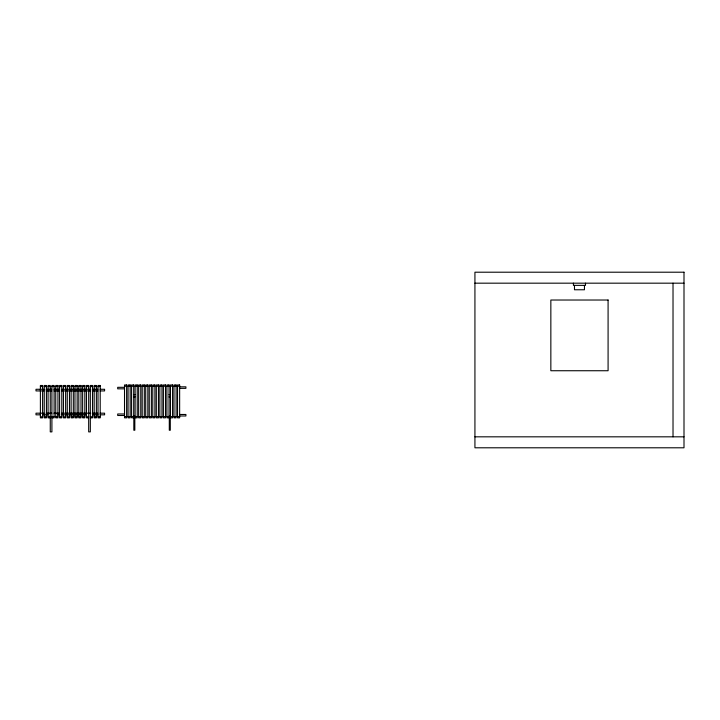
<?xml version="1.0" encoding="UTF-8"?>
<svg xmlns="http://www.w3.org/2000/svg" width="720" height="720" viewBox="0 0 720 720"><rect width="100%" height="100%" fill="white"/><g stroke="black" fill="none" stroke-linecap="round" stroke-linejoin="round"><path stroke-width="1.08" d="M474.93 283.176L684 283.176M124.515 386.217L126.639 386.217M128.052 386.217L130.176 386.217M131.589 386.217L133.704 386.217M135.117 386.217L137.241 386.217M138.654 386.217L140.769 386.217M142.191 386.217L144.306 386.217M145.719 386.217L147.843 386.217M149.256 386.217L151.371 386.217M152.784 386.217L154.908 386.217M156.321 386.217L158.445 386.217M159.858 386.217L161.973 386.217M163.386 386.217L165.51 386.217M166.923 386.217L169.038 386.217M170.451 386.217L172.575 386.217M173.988 386.217L176.112 386.217M177.525 386.217L179.64 386.217M40.392 386.577L42.588 386.577M44.235 386.577L46.422 386.577M48.069 386.577L50.265 386.577M51.912 386.577L54.108 386.577M55.755 386.577L57.951 386.577M59.598 386.577L61.794 386.577M63.441 386.577L65.628 386.577M67.275 386.577L69.471 386.577M71.118 386.577L73.314 386.577M74.961 386.577L77.157 386.577M78.804 386.577L81 386.577M82.647 386.577L84.834 386.577M86.481 386.577L88.677 386.577M90.324 386.577L92.52 386.577M94.167 386.577L96.363 386.577M98.01 386.577L100.206 386.577M179.64 386.829L185.904 386.829L185.904 388.35L179.64 388.35M124.515 387.315L117.702 387.315L117.702 388.827L124.515 388.827M43.875 389.277L36 389.277L36 390.924L43.875 390.924M46.116 389.277L51.741 389.277M53.991 389.277L59.616 389.277M61.866 389.277L89.973 389.277M92.223 389.277L97.848 389.277M100.098 389.277L104.589 389.277L104.589 390.924L100.098 390.924M46.116 390.924L51.741 390.924M53.991 390.924L59.616 390.924M61.866 390.924L89.973 390.924M92.223 390.924L97.848 390.924M133.704 394.596L135.117 394.596M169.038 394.632L170.451 394.632M133.704 396.882L135.117 396.882M169.038 396.927L170.451 396.927M43.875 413.181L36 413.181L36 414.828L40.392 414.828M46.116 413.181L51.741 413.181M53.991 413.181L59.616 413.181M61.866 413.181L89.973 413.181M92.223 413.181L97.848 413.181M100.098 413.181L104.589 413.181L104.589 414.828L100.206 414.828M124.515 413.982L117.702 413.982L117.702 415.494L124.515 415.494M179.64 414.468L185.904 414.468L185.904 415.98L179.64 415.98M42.588 414.828L48.069 414.828M57.483 414.828L59.715 414.828M61.938 414.828L86.454 414.828M92.52 414.828L98.01 414.828M124.515 416.601L126.639 416.601M128.052 416.601L130.176 416.601M131.589 416.601L133.704 416.601M135.117 416.601L137.241 416.601M138.654 416.601L140.769 416.601M142.191 416.601L144.306 416.601M145.719 416.601L147.843 416.601M149.256 416.601L151.371 416.601M152.784 416.601L154.908 416.601M156.321 416.601L158.445 416.601M159.858 416.601L161.973 416.601M163.386 416.601L165.51 416.601M166.923 416.601L169.038 416.601M170.451 416.601L172.575 416.601M173.988 416.601L176.112 416.601M177.525 416.601L179.64 416.601M40.392 416.763L42.588 416.763M44.235 416.763L46.422 416.763M48.069 416.763L50.265 416.763M51.912 416.763L54.108 416.763M55.755 416.763L57.951 416.763M59.598 416.763L61.794 416.763M63.441 416.763L65.628 416.763M67.275 416.763L69.471 416.763M71.118 416.763L73.314 416.763M74.961 416.763L77.157 416.763M78.804 416.763L81 416.763M82.647 416.763L84.834 416.763M86.481 416.763L88.677 416.763M90.324 416.763L92.52 416.763M94.167 416.763L96.363 416.763M98.01 416.763L100.206 416.763M50.265 417.852L48.069 417.852L48.069 385.479L50.265 385.479L50.265 431.883L51.912 431.883L51.912 385.479L54.108 385.479L54.108 417.852L51.912 417.852M88.677 417.852L86.481 417.852L86.481 385.479L88.677 385.479L88.677 431.883L90.324 431.883L90.324 385.479L92.52 385.479L92.52 417.852L90.324 417.852M474.93 436.824L684 436.824M673.02 283.176L673.02 436.824M585.504 283.176L585.504 285.372L573.426 285.372L573.426 283.176M584.451 285.372L584.451 289.764L574.479 289.764L574.479 285.372M170.289 415.98L170.289 430.236L169.299 430.236L169.299 415.98M134.82 415.98L134.82 430.236L133.83 430.236L133.83 415.98M684 272.205L474.93 272.205L474.93 447.795L684 447.795L684 272.205M608.085 300.024L550.845 300.024L550.845 370.737L608.085 370.737L608.085 300.024M126.639 384.975L124.515 384.975L124.515 417.825L126.639 417.834L126.639 384.984M130.176 384.975L128.052 384.975L128.052 417.825L130.176 417.834L130.176 384.984M133.704 384.975L131.589 384.975L131.589 417.825L133.704 417.834L133.704 384.984M137.241 384.975L135.117 384.975L135.117 417.825L137.241 417.834L137.241 384.984M140.769 384.975L138.654 384.975L138.654 417.825L140.769 417.834L140.769 384.984M144.306 384.975L142.191 384.975L142.191 417.825L144.306 417.834L144.306 384.984M147.843 384.975L145.719 384.975L145.719 417.825L147.843 417.834L147.843 384.984M151.371 384.975L149.256 384.975L149.256 417.825L151.371 417.834L151.371 384.984M154.908 384.975L152.784 384.975L152.784 417.825L154.908 417.834L154.908 384.984M158.445 384.975L156.321 384.975L156.321 417.825L158.445 417.834L158.445 384.984M161.973 384.975L159.858 384.975L159.858 417.825L161.973 417.834L161.973 384.984M165.51 384.975L163.386 384.975L163.386 417.825L165.51 417.834L165.51 384.984M169.038 384.975L166.923 384.975L166.923 417.825L169.038 417.834L169.038 384.984M172.575 384.975L170.451 384.975L170.451 417.825L172.575 417.834L172.575 384.984M176.112 384.975L173.988 384.975L173.988 417.825L176.112 417.834L176.112 384.984M179.64 384.975L177.525 384.975L177.525 417.825L179.64 417.834L179.64 384.984M42.588 385.479L40.392 385.479L40.392 417.852L42.588 417.852L42.588 385.479M46.422 385.479L44.235 385.479L44.235 417.852L46.422 417.852L46.422 385.479M57.951 385.479L55.755 385.479L55.755 417.852L57.951 417.852L57.951 385.479M61.794 385.479L59.598 385.479L59.598 417.852L61.794 417.852L61.794 385.479M65.628 385.479L63.441 385.479L63.441 417.852L65.628 417.852L65.628 385.479M69.471 385.479L67.275 385.479L67.275 417.852L69.471 417.852L69.471 385.479M73.314 385.479L71.118 385.479L71.118 417.852L73.314 417.852L73.314 385.479M77.157 385.479L74.961 385.479L74.961 417.852L77.157 417.852L77.157 385.479M81 385.479L78.804 385.479L78.804 417.852L81 417.852L81 385.479M84.834 385.479L82.647 385.479L82.647 417.852L84.834 417.852L84.834 385.479M96.363 385.479L94.167 385.479L94.167 417.852L96.363 417.852L96.363 385.479M100.206 385.479L98.01 385.479L98.01 417.852L100.206 417.852L100.206 385.479"/></g></svg>
